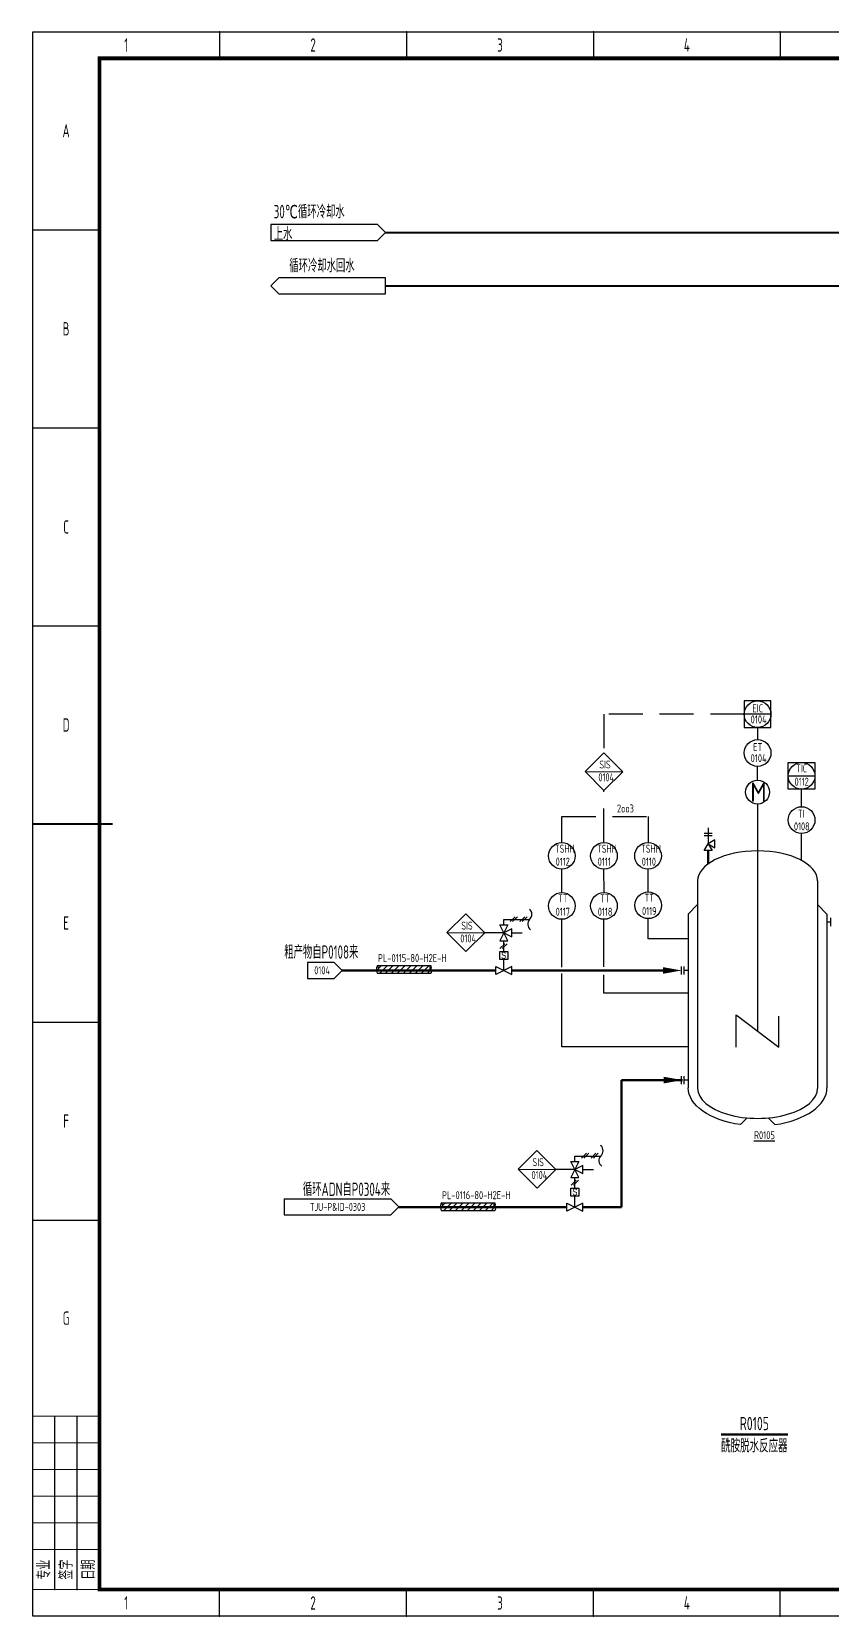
# Model space of a CAD drawing. Header units: millimetres. Extents: x 453 to 7190, y 523 to 4294.
# Drawn here: x 5307 to 5608, y 2905 to 3499 of the extents above; entities that cross this region are included whole.
import ezdxf
from ezdxf.enums import TextEntityAlignment as Align

# ---------------------------------------------------------------- set-up
doc = ezdxf.new("R2010")
doc.units = ezdxf.units.MM
doc.linetypes.add('DASHED', pattern=[19.05, 12.7, -6.35])
for name, color, linetype, lineweight in [('01-主物流线-粗实线', 134, 'Continuous', 80), ('01-文本 @ 1', 7, 'Continuous', 25), ('03-设备外轮廓线-细实线', 7, 'Continuous', 25), ('04-设备内部件-细实线', 170, 'Continuous', 25), ('05-公用工程-冷却水与回水', 55, 'Continuous', 40), ('05-图框与标题栏', 7, 'Continuous', 25), ('07-箭头', 7, 'Continuous', 25), ('08-进出物流标志', 7, 'Continuous', 25), ('09-文本', 7, 'Continuous', 25), ('09-阀门及管件', 102, 'Continuous', 25), ('10-流股接续标志', 7, 'Continuous', 25), ('10-阀门', 102, 'Continuous', 25), ('11-文本', 7, 'Continuous', 25), ('11-管道组合号', 50, 'Continuous', 15), ('12-仪表', 190, 'Continuous', 25), ('12-信号线', 226, 'DASHED', 25), ('12-设备位号线', 7, 'Continuous', 80), ('13-电动气动信号线', 226, 'DASHED', 25), ('15-仪表', 190, 'Continuous', 25), ('15-文本', 7, 'Continuous', 15), ('16-阀门与管件', 102, 'Continuous', 25)]:
    doc.layers.add(name, color=color, linetype=linetype, lineweight=lineweight)
doc.layers.add('TITLE', color=7, linetype='Continuous')
doc.styles.add('3-gbcbig', font='gbenor.shx', dxfattribs={"width": 0.7, "height": 3, "bigfont": 'gbcbig.shx'})
doc.styles.add('5-gbcbig', font='gbenor.shx', dxfattribs={"width": 0.7, "height": 5, "bigfont": 'gbcbig.shx'})
doc.styles.add('5号字', font='gbenor.shx', dxfattribs={"height": 5, "bigfont": 'gbcbig.shx'})
doc.styles.add('EQ55', font='gbenor.shx', dxfattribs={"width": 0.75, "height": 5, "bigfont": 'gbcbig.shx'})
doc.styles.get("Standard").update_dxf_attribs({"font": 'arial.ttf'})
doc.styles.add('头号烷家', font='gbenor.shx', dxfattribs={"width": 0.75, "height": 3, "bigfont": 'gbcbig.shx'})
doc.styles.add('工程字', font='gbenor.shx', dxfattribs={"bigfont": 'gbcbig.shx'})

# ---------------------------------------------------------------- blocks, each defined once
blk = doc.blocks.new('箭头')
at = {"layer": '07-箭头'}
blk.add_lwpolyline([(0, 0, 0, 2.5, 0), (-7, 0, 2.5, 2.5, 0)], format="xyseb", dxfattribs=at)
blk = doc.blocks.new('管道组合号')
at = {"layer": '11-管道组合号', "style": '头号烷家', "width": 0.75}
blk.add_attdef('管道组合号', (-4.3, 3.13), '', height=3, dxfattribs=at)

msp = doc.modelspace()

# ---------------------------------------------------------------- linework, layer by layer
for p, q in [((5607.01, 3163.92), (5607.01, 3166.92)), ((5605.51, 3165.42), (5607.01, 3165.42)), ((5420.65, 3150.25), (5410.65, 3150.25)), ((5410.65, 3150.25), (5410.65, 3144.25)), ((5423.65, 3147.25), (5420.65, 3150.25)), ((5550.98, 3145.75), (5550.98, 3148.75)), ((5551.98, 3145.75), (5551.98, 3148.75)), ((5410.65, 3144.25), (5420.65, 3144.25)), ((5420.65, 3144.25), (5423.65, 3147.25)), ((5553.48, 3147.25), (5551.98, 3147.25)), ((5550.98, 3104.66), (5550.98, 3107.66)), ((5551.98, 3104.66), (5551.98, 3107.66)), ((5553.48, 3106.16), (5551.98, 3106.16))]:
    msp.add_line(p, q)
msp.add_circle((5579.49, 3214.13), 4.48)
at = {"layer": '01-主物流线-粗实线'}
for p, q in [((5560.9, 3192.16), (5560.9, 3187.16)), ((5481.27, 3147.25), (5423.65, 3147.25)), ((5487.27, 3147.25), (5543.98, 3147.25)), ((5528.42, 3106.16), (5551.36, 3106.16)), ((5528.42, 3106.16), (5528.42, 3058.57)), ((5507.99, 3058.57), (5444.92, 3058.57)), ((5528.42, 3058.57), (5513.99, 3058.57))]:
    msp.add_line(p, q, dxfattribs=at)
at = {"layer": '03-设备外轮廓线-细实线'}
for p, q in [((5557.01, 3180.84), (5557.01, 3103.06)), ((5601.97, 3180.84), (5601.97, 3103.06)), ((5557.01, 3171.95), (5553.48, 3168.41)), ((5553.48, 3168.41), (5553.48, 3103.23)), ((5601.97, 3171.95), (5605.51, 3168.41)), ((5605.51, 3168.41), (5605.51, 3103.23)), ((5573.04, 3089.46), (5575.58, 3091.99)), ((5585.94, 3089.46), (5583.41, 3091.99))]:
    msp.add_line(p, q, dxfattribs=at)
for centre, major_axis, ratio, start_param, end_param in [((5579.49, 3180.84), (-22.48, 0), 0.5, 3.141593, 6.283185), ((5579.49, 3103.06), (-22.48, 0), 0.5, 0, 3.141593), ((5579.49, 3103.06), (26.02, 0.17), 0.540912, 4.959467, 6.283185)]:
    msp.add_ellipse(centre, major_axis=major_axis, ratio=ratio, start_param=start_param, end_param=end_param, dxfattribs=at)
at = {"layer": '03-设备外轮廓线-细实线', "extrusion": (0, 0, -1)}
msp.add_ellipse((5579.49, 3103.06), major_axis=(-26.02, 0.17), ratio=0.540912, start_param=4.959467, end_param=6.283185, dxfattribs=at)
at = {"layer": '04-设备内部件-细实线'}
for p, q in [((5579.49, 3209.65), (5579.49, 3124.59)), ((5571.49, 3118.53), (5571.49, 3130.65)), ((5571.49, 3130.65), (5587.5, 3118.53)), ((5587.5, 3118.53), (5587.5, 3130.16))]:
    msp.add_line(p, q, dxfattribs=at)
at = {"layer": '05-公用工程-冷却水与回水', "lineweight": 40}
for p, q in [((5439.94, 3423.91), (6048.55, 3423.91)), ((5439.94, 3403.91), (6048.55, 3403.91))]:
    msp.add_line(p, q, dxfattribs=at)
at = {"layer": '05-图框与标题栏'}
for p, q in [((5377.75, 3499.16), (5377.75, 3489.16)), ((5447.83, 3499.16), (5447.83, 3489.16)), ((5517.92, 3499.16), (5517.92, 3489.16)), ((5588, 3499.16), (5588, 3489.16)), ((5307.67, 3424.91), (5332.67, 3424.91)), ((5307.67, 3350.66), (5332.67, 3350.66)), ((5307.67, 3276.41), (5332.67, 3276.41)), ((5307.67, 3127.91), (5332.67, 3127.91)), ((5307.67, 3053.66), (5332.67, 3053.66)), ((5316, 2915.16), (5316, 2980.16)), ((5324.33, 2915.16), (5324.33, 2980.16)), ((5377.75, 2905.16), (5377.75, 2915.16)), ((5447.83, 2905.16), (5447.83, 2915.16)), ((5517.92, 2905.16), (5517.92, 2915.16)), ((5588, 2905.16), (5588, 2915.16))]:
    msp.add_line(p, q, dxfattribs=at)
at = {"layer": '05-图框与标题栏', "const_width": 1.4}
msp.add_lwpolyline([(5332.67, 3489.16), (5332.67, 2915.16), (6138.67, 2915.16), (6138.67, 3489.16)], close=True, dxfattribs=at)
at = {"layer": '05-图框与标题栏'}
for points, const_width in [([(5307.67, 3202.16), (5337.67, 3202.16)], 0.8), ([(5332.67, 2980.16), (5307.67, 2980.16)], 0.4), ([(5332.67, 2970.16), (5307.67, 2970.16)], 0.4), ([(5332.67, 2960.16), (5307.67, 2960.16)], 0.4), ([(5332.67, 2950.16), (5307.67, 2950.16)], 0.4), ([(5332.67, 2940.16), (5307.67, 2940.16)], 0.4), ([(5332.67, 2930.16), (5307.67, 2930.16)], 0.4), ([(5332.67, 2915.16), (5307.67, 2915.16)], 0.4)]:
    msp.add_lwpolyline(points, dxfattribs=dict(at, const_width=const_width))
for p in [(5377.75, 3499.16), (5377.75, 3499.16), (5377.75, 3499.16), (5447.83, 3499.16), (5447.83, 3499.16), (5447.83, 3499.16), (5517.92, 3499.16), (5517.92, 3499.16), (5517.92, 3499.16), (5588, 3499.16), (5588, 3499.16), (5588, 3499.16), (5316, 2915.16), (5324.33, 2915.16), (5377.75, 2905.16), (5447.83, 2905.16), (5517.92, 2905.16), (5588, 2905.16)]:
    msp.add_point(p, dxfattribs=at)
at = {"layer": '08-进出物流标志'}
for p, q in [((5401.98, 3061.62), (5441.98, 3061.62)), ((5401.98, 3061.62), (5401.98, 3055.62)), ((5444.98, 3058.62), (5441.98, 3061.62)), ((5401.98, 3055.62), (5441.98, 3055.62)), ((5444.98, 3058.62), (5441.98, 3055.62))]:
    msp.add_line(p, q, dxfattribs=at)
at = {"layer": '09-阀门及管件'}
for p, q in [((5484.27, 3166.36), (5493.94, 3166.36)), ((5488.58, 3167.4), (5486.75, 3165.56)), ((5489.45, 3167.4), (5487.62, 3165.56)), ((5492.16, 3167.4), (5490.33, 3165.56)), ((5493.02, 3167.4), (5491.2, 3165.56)), ((5487.27, 3161.36), (5491.18, 3161.36)), ((5484.69, 3157.28), (5482.87, 3155.44)), ((5485.56, 3157.28), (5483.74, 3155.44)), ((5510.99, 3077.68), (5520.65, 3077.68)), ((5515.3, 3078.72), (5513.47, 3076.88)), ((5516.17, 3078.72), (5514.34, 3076.88)), ((5518.87, 3078.72), (5517.05, 3076.88)), ((5519.74, 3078.72), (5517.92, 3076.88)), ((5513.99, 3072.68), (5517.9, 3072.68)), ((5511.41, 3068.6), (5509.59, 3066.76)), ((5512.28, 3068.6), (5510.46, 3066.76))]:
    msp.add_line(p, q, dxfattribs=at)
at = {"layer": '10-流股接续标志'}
for p, q in [((5436.94, 3426.91), (5396.94, 3426.91)), ((5396.94, 3426.91), (5396.94, 3420.91)), ((5439.94, 3423.91), (5436.94, 3426.91)), ((5436.94, 3420.91), (5439.94, 3423.91)), ((5396.94, 3420.91), (5436.94, 3420.91)), ((5399.94, 3406.91), (5396.94, 3403.91)), ((5396.94, 3403.91), (5399.94, 3400.91)), ((5439.94, 3406.91), (5399.94, 3406.91)), ((5439.94, 3400.91), (5439.94, 3406.91)), ((5399.94, 3400.91), (5439.94, 3400.91))]:
    msp.add_line(p, q, dxfattribs=at)
at = {"layer": '10-阀门'}
for p, q in [((5484.27, 3164.36), (5484.27, 3166.36)), ((5484.27, 3154.36), (5484.27, 3158.36)), ((5510.99, 3075.68), (5510.99, 3077.68)), ((5510.99, 3065.68), (5510.99, 3069.68))]:
    msp.add_line(p, q, dxfattribs=at)
at = {"layer": '11-文本'}
for p, q in [((5436.92, 3149.09), (5456.92, 3149.09)), ((5437.3, 3147.99), (5438.39, 3149.09)), ((5437.64, 3146.09), (5440.64, 3149.09)), ((5439.88, 3146.09), (5442.88, 3149.09)), ((5442.13, 3146.09), (5445.13, 3149.09)), ((5444.37, 3146.09), (5447.37, 3149.09)), ((5446.62, 3146.09), (5449.62, 3149.09)), ((5448.86, 3146.09), (5451.86, 3149.09)), ((5451.11, 3146.09), (5454.11, 3149.09)), ((5453.35, 3146.09), (5456.35, 3149.09)), ((5456.92, 3146.09), (5436.92, 3146.09)), ((5455.6, 3146.09), (5456.87, 3147.37)), ((5460.91, 3060.21), (5480.91, 3060.21)), ((5461.29, 3059.11), (5462.39, 3060.21)), ((5461.64, 3057.21), (5464.64, 3060.21)), ((5463.88, 3057.21), (5466.88, 3060.21)), ((5466.13, 3057.21), (5469.13, 3060.21)), ((5468.37, 3057.21), (5471.37, 3060.21)), ((5470.62, 3057.21), (5473.62, 3060.21)), ((5472.86, 3057.21), (5475.86, 3060.21)), ((5475.11, 3057.21), (5478.11, 3060.21)), ((5477.35, 3057.21), (5480.35, 3060.21)), ((5480.91, 3057.21), (5460.91, 3057.21)), ((5479.6, 3057.21), (5480.87, 3058.49))]:
    msp.add_line(p, q, dxfattribs=at)
for centre, radius, start, end in [((5438.06, 3148.12), 1.5, 139.56309, 215.9037), ((5455.82, 3148.26), 1.37, 319.99289, 37.26243), ((5462.06, 3059.24), 1.5, 139.56309, 215.9037), ((5479.82, 3059.38), 1.37, 319.99289, 37.26243)]:
    msp.add_arc(centre, radius, start, end, dxfattribs=at)
for points in [[(5436.92, 3149.09), (5437.28, 3147.94), (5436.74, 3147), (5436.92, 3146.09)], [(5460.91, 3060.21), (5461.27, 3059.06), (5460.73, 3058.12), (5460.91, 3057.21)]]:
    msp.add_spline(points, degree=3, dxfattribs=at)
for points in [[(5456.92, 3149.09), (5456.56, 3148.61), (5456.4, 3147.7), (5457.38, 3146.98), (5457.09, 3146.27), (5456.92, 3146.09)], [(5480.91, 3060.21), (5480.56, 3059.73), (5480.39, 3058.82), (5481.37, 3058.1), (5481.09, 3057.39), (5480.91, 3057.21)]]:
    msp.add_open_spline(points, degree=3, knots=[0, 0, 0, 0, 1.367527, 2.619727, 3.553416, 3.553416, 3.553416, 3.553416], dxfattribs=at)
at = {"layer": '12-仪表'}
for p, q in [((5584.49, 3248.31), (5574.49, 3248.31)), ((5574.49, 3248.31), (5574.49, 3238.31)), ((5584.49, 3243.31), (5574.49, 3243.31)), ((5584.49, 3238.31), (5584.49, 3248.31)), ((5574.49, 3238.31), (5584.49, 3238.31)), ((5579.51, 3238.31), (5579.51, 3233.77)), ((5579.49, 3218.61), (5579.49, 3223.77))]:
    msp.add_line(p, q, dxfattribs=at)
at = {"layer": '12-仪表', "ltscale": 0.25}
for centre in [(5579.49, 3243.31), (5579.49, 3228.77)]:
    msp.add_circle(centre, 5, dxfattribs=at)
at = {"layer": '12-信号线'}
for p, q in [((5574.49, 3243.31), (5521.81, 3243.31)), ((5521.81, 3243.31), (5521.81, 3228.87)), ((5521.87, 3195.21), (5521.87, 3214.72)), ((5506.07, 3195.21), (5506.07, 3204.93)), ((5506.07, 3204.93), (5538.39, 3204.93)), ((5538.39, 3204.93), (5538.39, 3195.21)), ((5506.07, 3176.44), (5506.07, 3185.21)), ((5521.89, 3176.44), (5521.88, 3185.21)), ((5538.49, 3176.67), (5538.43, 3185.21)), ((5484.27, 3161.36), (5477.15, 3161.36)), ((5510.99, 3072.68), (5503.87, 3072.68))]:
    msp.add_line(p, q, dxfattribs=at)
at = {"layer": '12-设备位号线'}
msp.add_line((5590.77, 2973.26), (5565.77, 2973.26), dxfattribs=at)
at = {"layer": '13-电动气动信号线'}
msp.add_line((5595.99, 3208.63), (5595.99, 3215.2), dxfattribs=at)
at = {"layer": '15-仪表'}
for p, q in [((5514.77, 3221.83), (5521.81, 3228.87)), ((5521.81, 3228.87), (5528.91, 3221.76)), ((5521.87, 3214.72), (5514.77, 3221.83)), ((5514.77, 3221.83), (5528.91, 3221.76)), ((5528.91, 3221.76), (5521.87, 3214.72)), ((5590.99, 3220.2), (5590.99, 3225.2)), ((5590.99, 3225.2), (5600.99, 3225.2)), ((5590.99, 3215.2), (5590.99, 3220.2)), ((5590.99, 3220.2), (5600.99, 3220.2)), ((5600.99, 3225.2), (5600.99, 3215.2)), ((5600.99, 3215.2), (5590.99, 3215.2)), ((5595.99, 3188.63), (5595.99, 3198.63)), ((5463.01, 3161.43), (5470.05, 3168.47)), ((5470.05, 3168.47), (5477.15, 3161.36)), ((5506.07, 3148.54), (5506.07, 3166.44)), ((5521.88, 3148.64), (5521.88, 3166.44)), ((5538.48, 3159.1), (5538.48, 3166.67)), ((5470.11, 3154.33), (5463.01, 3161.43)), ((5463.01, 3161.43), (5477.15, 3161.36)), ((5477.15, 3161.36), (5470.11, 3154.33)), ((5553.48, 3159.1), (5538.48, 3159.1)), ((5506.07, 3118.62), (5506.07, 3146.1)), ((5521.88, 3138.7), (5521.88, 3145.63)), ((5553.48, 3138.7), (5521.88, 3138.7)), ((5553.48, 3118.62), (5506.07, 3118.62)), ((5489.73, 3072.75), (5496.76, 3079.79)), ((5496.76, 3079.79), (5503.87, 3072.68)), ((5496.83, 3065.65), (5489.73, 3072.75)), ((5489.73, 3072.75), (5503.87, 3072.68)), ((5503.87, 3072.68), (5496.83, 3065.65))]:
    msp.add_line(p, q, dxfattribs=at)
for centre in [(5595.99, 3220.2), (5595.99, 3203.63), (5506.07, 3190.21), (5521.88, 3190.21), (5538.39, 3190.21), (5506.07, 3171.44), (5521.88, 3171.44), (5538.48, 3171.67)]:
    msp.add_circle(centre, 5, dxfattribs=at)
at = {"layer": '16-阀门与管件'}
for p, q in [((5559.4, 3198.76), (5562.4, 3198.76)), ((5562.4, 3197.76), (5559.4, 3197.76)), ((5560.9, 3200.76), (5560.9, 3194.76)), ((5563.5, 3196.26), (5560.9, 3194.76)), ((5563.5, 3193.26), (5563.5, 3196.26)), ((5563.5, 3193.26), (5563.5, 3196.26)), ((5559.4, 3192.16), (5560.9, 3194.76)), ((5562.4, 3192.16), (5559.4, 3192.16)), ((5560.9, 3194.76), (5562.4, 3192.16)), ((5560.9, 3194.76), (5563.5, 3193.26)), ((5484.27, 3161.36), (5482.77, 3164.36)), ((5482.77, 3164.36), (5485.77, 3164.36)), ((5484.27, 3161.36), (5482.77, 3158.36)), ((5485.77, 3164.36), (5484.27, 3161.36)), ((5487.27, 3162.86), (5484.27, 3161.36)), ((5485.77, 3158.36), (5484.27, 3161.36)), ((5484.27, 3161.36), (5487.27, 3159.86)), ((5487.27, 3159.86), (5487.27, 3162.86)), ((5482.77, 3158.36), (5485.77, 3158.36)), ((5482.77, 3154.36), (5485.77, 3154.36)), ((5482.77, 3151.36), (5482.77, 3154.36)), ((5485.77, 3154.36), (5485.77, 3151.36)), ((5481.27, 3148.75), (5487.27, 3145.75)), ((5487.27, 3148.75), (5481.27, 3145.75)), ((5481.27, 3145.75), (5481.27, 3148.75)), ((5485.77, 3151.36), (5482.77, 3151.36)), ((5484.27, 3147.25), (5484.27, 3151.36)), ((5487.27, 3145.75), (5487.27, 3148.75)), ((5510.99, 3072.68), (5509.49, 3075.68)), ((5509.49, 3075.68), (5512.49, 3075.68)), ((5510.99, 3072.68), (5509.49, 3069.68)), ((5512.49, 3075.68), (5510.99, 3072.68)), ((5513.99, 3074.18), (5510.99, 3072.68)), ((5512.49, 3069.68), (5510.99, 3072.68)), ((5510.99, 3072.68), (5513.99, 3071.18)), ((5513.99, 3071.18), (5513.99, 3074.18)), ((5509.49, 3069.68), (5512.49, 3069.68)), ((5509.49, 3065.68), (5512.49, 3065.68)), ((5509.49, 3062.68), (5509.49, 3065.68)), ((5512.49, 3065.68), (5512.49, 3062.68)), ((5507.99, 3060.07), (5513.99, 3057.07)), ((5513.99, 3060.07), (5507.99, 3057.07)), ((5507.99, 3057.07), (5507.99, 3060.07)), ((5512.49, 3062.68), (5509.49, 3062.68)), ((5510.99, 3058.57), (5510.99, 3062.68)), ((5513.99, 3057.07), (5513.99, 3060.07))]:
    msp.add_line(p, q, dxfattribs=at)
for centre, start, end in [((5495.8, 3164.64), 136.00057, 236.00057), ((5492.32, 3168.31), 311.00057, 51.00057), ((5522.52, 3075.96), 136.00057, 236.00057), ((5519.03, 3079.63), 311.00057, 51.00057)]:
    msp.add_arc(centre, 2.53, start, end, dxfattribs=at)
at = {"layer": 'TITLE'}
for p, q in [((5307.67, 3499.16), (6148.67, 3499.16)), ((5307.67, 2905.16), (5307.67, 3499.16)), ((6148.67, 2905.16), (5307.67, 2905.16))]:
    msp.add_line(p, q, dxfattribs=at)
msp.add_lwpolyline([(5307.67, 3499.16), (6148.67, 3499.16), (6148.67, 2905.16), (5307.67, 2905.16)], close=True, dxfattribs=at)

# ---------------------------------------------------------------- block references
at = {"layer": '07-箭头'}
for p in [(5550.98, 3147.25), (5551.27, 3106.16)]:
    msp.add_blockref('箭头', p, dxfattribs=at)
at = {"layer": '11-管道组合号'}
for p, values in [((5441.39, 3147.27), {'管道组合号': 'PL-0115-80-H2E-H'}), ((5465.39, 3058.39), {'管道组合号': 'PL-0116-80-H2E-H'})]:
    msp.add_blockref('管道组合号', p, dxfattribs=at).add_auto_attribs(values)

# ---------------------------------------------------------------- texts
at = {"style": '5号字'}
msp.add_text('M', height=7.29, dxfattribs=at).set_placement((5576.76, 3210.48))
at = {"color": 0, "style": '3-gbcbig', "width": 0.7}
msp.add_text('2oo3', height=3, dxfattribs=at).set_placement((5526.76, 3206.47))
at = {"char_height": 3, "width": 10, "attachment_point": 5, "style": '3-gbcbig'}
for s, insert in [('{\\C0;0108}', (5596.06, 3201.27)), ('{\\C0;TI}', (5595.84, 3206.01))]:
    msp.add_mtext(s, dxfattribs=dict(at, insert=insert))
at = {"layer": '01-文本 @ 1', "insert": (5582.04, 3085.51), "char_height": 3, "attachment_point": 5, "style": 'EQ55'}
msp.add_mtext_dynamic_manual_height_columns('{\\LR0105}', width=28.0799, gutter_width=25, heights=[2.5], dxfattribs=at)
at = {"layer": '05-图框与标题栏', "char_height": 5, "attachment_point": 5, "style": '5-gbcbig'}
for s, width, gutter_width, insert in [('1', 70.0833, 25, (5342.71, 3494.16)), ('2', 70.0833, 12.5, (5412.79, 3494.16)), ('3', 70.0833, 25, (5482.87, 3494.16)), ('4', 70.0833, 25, (5552.96, 3494.16)), ('A', 25, 25, (5320.17, 3462.03)), ('B', 25, 25, (5320.17, 3387.78)), ('C', 25, 25, (5320.17, 3313.53)), ('D', 25, 25, (5320.17, 3239.28)), ('E', 25, 25, (5320.17, 3165.03)), ('F', 25, 25, (5320.17, 3090.78)), ('G', 25, 25, (5320.17, 3016.91)), ('1', 70.0833, 25, (5342.71, 2910.16)), ('2', 70.0833, 25, (5412.79, 2910.16)), ('3', 70.0833, 25, (5482.87, 2910.16)), ('4', 70.0833, 25, (5552.96, 2910.16))]:
    msp.add_mtext_dynamic_manual_height_columns(s, width=width, gutter_width=gutter_width, heights=[0], dxfattribs=dict(at, insert=insert))
at = {"layer": '05-图框与标题栏', "char_height": 5, "attachment_point": 5, "rotation": 90, "style": '工程字'}
for s, insert in [('专业', (5311.83, 2922.66)), ('签字', (5320.17, 2922.66)), ('日期', (5328.5, 2922.66))]:
    msp.add_mtext_dynamic_manual_height_columns(s, width=8.3333, gutter_width=25, heights=[0], dxfattribs=dict(at, insert=insert))
at = {"layer": '09-文本'}
for s, width, heights, insert, char_height, attachment_point, style in [('粗产物自P0108来', 44.9157, [5.33], (5401.99, 3154.13), 5, 4, '5-gbcbig'), ('0104', 40, [0], (5416.17, 3147.31), 3, 5, '3-gbcbig'), ('循环ADN自P0304来', 40, [0], (5408.98, 3065.2), 5, 4, '5-gbcbig'), ('TJU-P&ID-0303', 40, [0], (5421.98, 3058.62), 3, 5, '3-gbcbig'), ('{\\W0.75;R0105}\\P{\\A1;\\W0.75;酰胺脱水反应器}', 59.0038, [0], (5578.27, 2973.23), 5, 5, '5-gbcbig')]:
    msp.add_mtext_dynamic_manual_height_columns(s, width=width, gutter_width=12.5, heights=heights, dxfattribs=dict(at, insert=insert, char_height=char_height, attachment_point=attachment_point, style=style))
at = {"layer": '11-文本', "char_height": 5, "attachment_point": 1, "style": '5-gbcbig'}
for s, insert in [('30℃循环冷却水上水', (5398.03, 3434.2)), ('循环冷却水回水', (5403.87, 3413.97))]:
    msp.add_mtext_dynamic_manual_height_columns(s, width=29.1659, gutter_width=25, heights=[0], dxfattribs=dict(at, insert=insert))
at = {"layer": '15-仪表', "color": 0, "style": '3-gbcbig', "width": 0.7}
for s, p in [('SIS', (5520.14, 3222.96)), ('0104', (5519.78, 3218.16)), ('TSHH', (5503.48, 3191.4)), ('TSHH', (5519.29, 3191.4)), ('TSHH', (5535.8, 3191.4)), ('0112', (5503.75, 3186.54)), ('0111', (5519.55, 3186.54)), ('0110', (5536.06, 3186.54)), ('TT', (5504.68, 3172.77)), ('TT', (5520.48, 3172.77)), ('TT', (5537.08, 3173)), ('0117', (5503.76, 3167.77)), ('0118', (5519.56, 3167.77)), ('0119', (5536.16, 3168)), ('0104', (5468.02, 3157.76)), ('SIS', (5468.38, 3162.56)), ('0104', (5494.73, 3069.08)), ('SIS', (5495.09, 3073.88))]:
    msp.add_text(s, height=3, dxfattribs=at).set_placement(p)
at = {"layer": '15-仪表', "ltscale": 10, "insert": (5596, 3220.52), "char_height": 3, "width": 10, "attachment_point": 5, "style": '3-gbcbig'}
msp.add_mtext('{\\C0;TIC\\P0112}', dxfattribs=at)
at = {"layer": '15-文本', "style": '工程字', "width": 0.75}
for tag, p in [('EIC', (5579.54, 3244.02)), ('ET', (5579.54, 3229.48))]:
    msp.add_attdef(tag, text='仪表代号', height=3, dxfattribs=at).set_placement(p, align=Align.CENTER)
for p in [(5579.87, 3242.87), (5579.87, 3228.33)]:
    msp.add_attdef('0104', text='0101', height=3, dxfattribs=at).set_placement(p, align=Align.TOP_CENTER)
at = {"layer": '16-阀门与管件', "color": 3, "char_height": 2.5, "width": 3, "attachment_point": 5}
for insert in [(5484.27, 3152.86), (5510.99, 3064.18)]:
    msp.add_mtext('{\\W0.7;S}', dxfattribs=dict(at, insert=insert))

doc.saveas('drawing.dxf')
